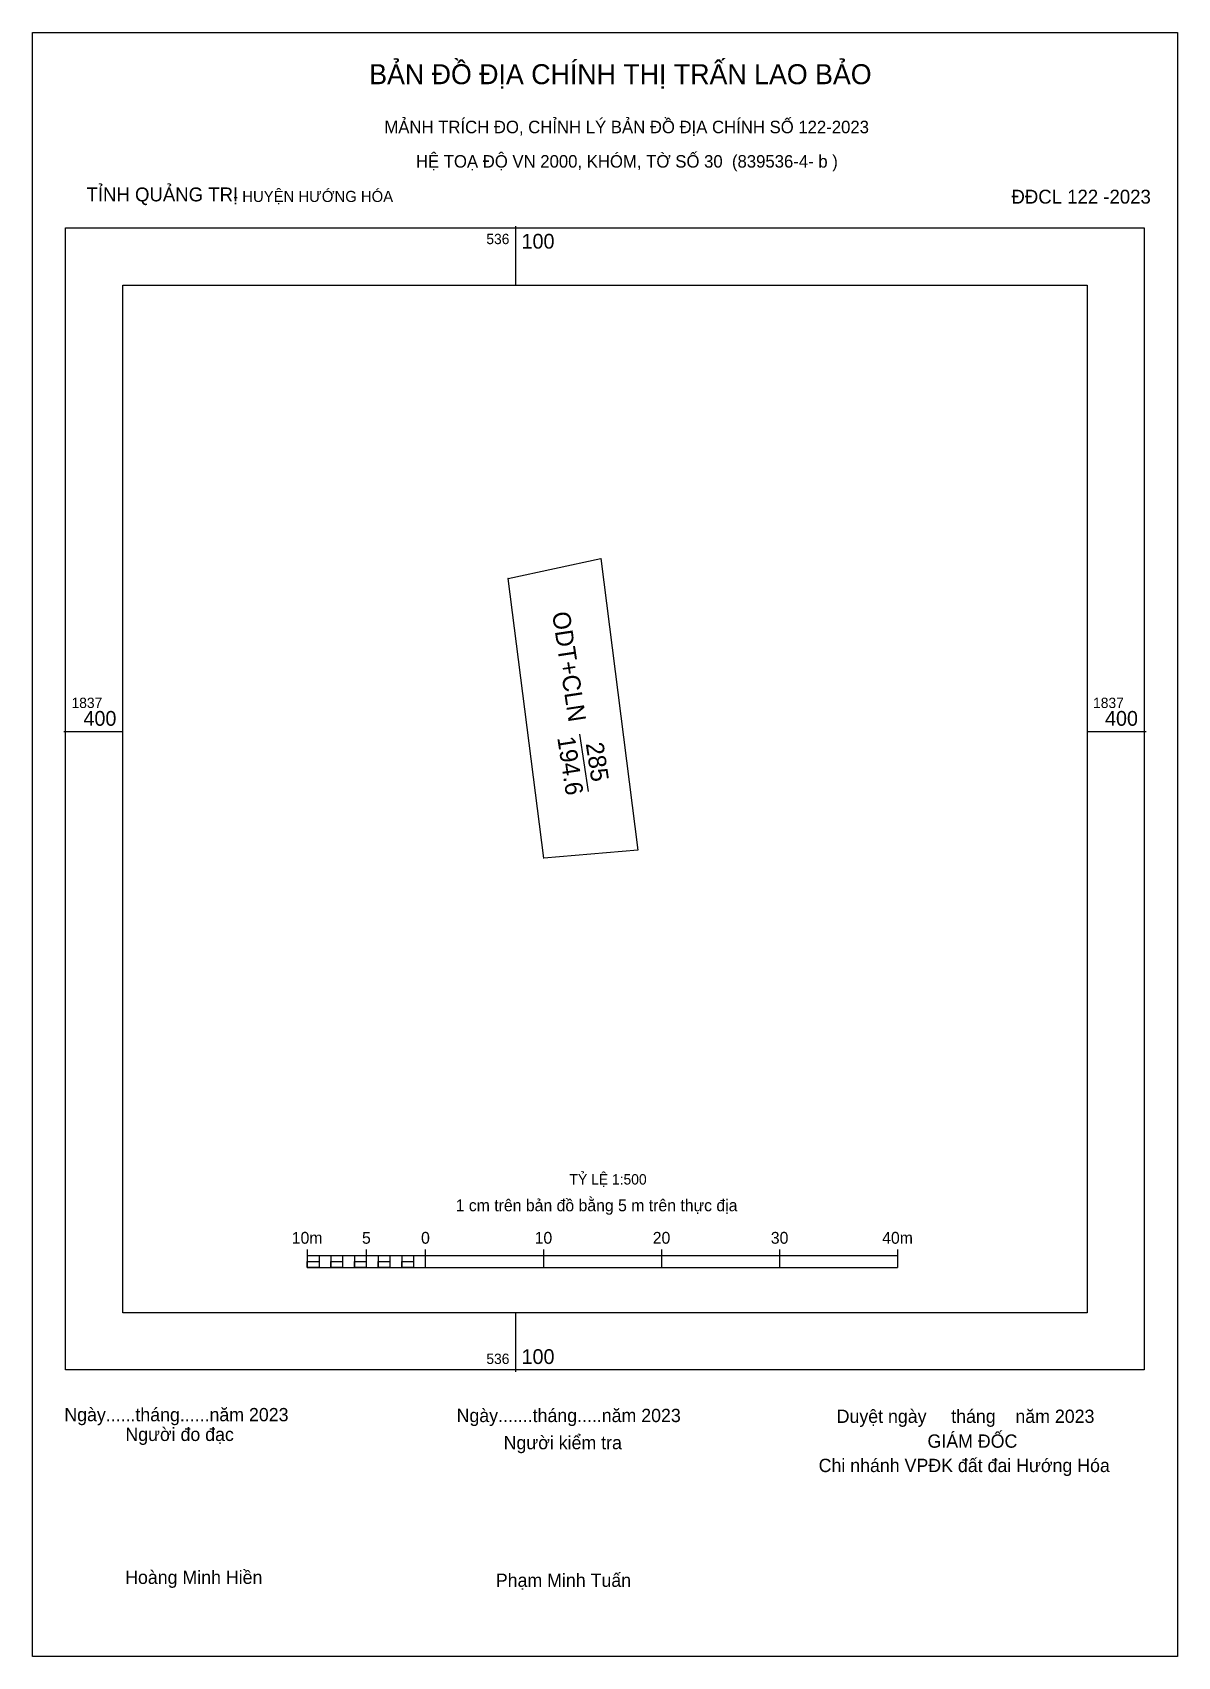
# Model space of a CAD drawing. Extents: x 536059 to 536156, y 1837322 to 1837459.
import ezdxf

# ---------------------------------------------------------------- set-up
doc = ezdxf.new("R2010")
doc.units = 0
for name, color, linetype in [('2025 - NGHIA TRANG', 7, 'Continuous'), ('2035 - GD DT', 7, 'Continuous'), ('D2', 7, 'Continuous'), ('giao thong 1 moi', 7, 'Continuous'), ('HT - CQ DT', 7, 'Continuous'), ('HT - TDTT DVO', 7, 'Continuous'), ('KHUNG500', 7, 'Continuous'), ('RANH QH', 7, 'Continuous')]:
    doc.layers.add(name, color=color, linetype=linetype)

msp = doc.modelspace()

# ---------------------------------------------------------------- linework, layer by layer
at = {"layer": '2025 - NGHIA TRANG'}
msp.add_lwpolyline([(536066.73, 1837437.8), (536148.4, 1837437.8), (536148.4, 1837350.81), (536066.73, 1837350.81)], close=True, dxfattribs=at)
at = {"layer": '2035 - GD DT'}
for p, q in [((536100, 1837442.8), (536100, 1837437.8)), ((536061.73, 1837400), (536066.73, 1837400)), ((536148.4, 1837400), (536153.4, 1837400)), ((536082.35, 1837356.15), (536082.35, 1837354.65)), ((536082.35, 1837355.65), (536132.35, 1837355.65)), ((536083.35, 1837355.65), (536083.35, 1837354.65)), ((536084.35, 1837355.65), (536084.35, 1837354.65)), ((536085.35, 1837355.65), (536085.35, 1837354.65)), ((536086.35, 1837355.65), (536086.35, 1837354.65)), ((536087.35, 1837356.15), (536087.35, 1837354.65)), ((536087.35, 1837355.65), (536087.35, 1837354.65)), ((536088.35, 1837355.65), (536088.35, 1837354.65)), ((536089.35, 1837355.65), (536089.35, 1837354.65)), ((536090.35, 1837355.65), (536090.35, 1837354.65)), ((536091.35, 1837355.65), (536091.35, 1837354.65)), ((536092.35, 1837356.15), (536092.35, 1837354.65)), ((536092.35, 1837355.65), (536092.35, 1837354.65)), ((536102.35, 1837356.15), (536102.35, 1837354.65)), ((536112.35, 1837356.15), (536112.35, 1837354.65)), ((536122.35, 1837356.15), (536122.35, 1837354.65)), ((536132.35, 1837356.15), (536132.35, 1837354.65)), ((536082.35, 1837354.65), (536132.35, 1837354.65)), ((536100, 1837350.81), (536100, 1837345.81))]:
    msp.add_line(p, q, dxfattribs=at)
for points in [[(536061.89, 1837442.64), (536153.24, 1837442.64), (536153.24, 1837345.97), (536061.89, 1837345.97)], [(536082.35, 1837355.15), (536083.35, 1837355.15), (536083.35, 1837354.65), (536082.35, 1837354.65)], [(536082.35, 1837355.15), (536083.35, 1837355.15), (536083.35, 1837354.65), (536082.35, 1837354.65)], [(536084.35, 1837355.15), (536085.35, 1837355.15), (536085.35, 1837354.65), (536084.35, 1837354.65)], [(536086.35, 1837355.15), (536087.35, 1837355.15), (536087.35, 1837354.65), (536086.35, 1837354.65)], [(536088.35, 1837355.15), (536089.35, 1837355.15), (536089.35, 1837354.65), (536088.35, 1837354.65)], [(536090.35, 1837355.15), (536091.35, 1837355.15), (536091.35, 1837354.65), (536090.35, 1837354.65)]]:
    msp.add_lwpolyline(points, close=True, dxfattribs=at)
at = {"layer": 'D2'}
msp.add_lwpolyline([(536059.08, 1837459.19), (536156.05, 1837459.19), (536156.05, 1837321.7), (536059.08, 1837321.7)], close=True, dxfattribs=at)
at = {"layer": 'giao thong 1 moi'}
for p, q in [((536107.2, 1837414.66), (536107.25, 1837414.67)), ((536099.38, 1837412.97), (536099.33, 1837412.96)), ((536102.39, 1837389.28), (536102.34, 1837389.28))]:
    msp.add_line(p, q, dxfattribs=at)
at = {"layer": 'HT - TDTT DVO'}
msp.add_lwpolyline([(536107.2, 1837414.66), (536110.36, 1837389.97), (536102.39, 1837389.28), (536099.38, 1837412.97)], close=True, dxfattribs=at)
at = {"layer": 'RANH QH'}
msp.add_line((536105.4, 1837399.78), (536106.14, 1837394.93), dxfattribs=at)

# ---------------------------------------------------------------- texts
at = {"layer": '2035 - GD DT'}
for s, height, p in [('536', 0.875, (536097.52, 1837441.27)), ('100', 1.25, (536100.5, 1837440.89)), ('1837', 0.875, (536062.39, 1837402)), ('1837', 0.875, (536148.9, 1837402)), ('400', 1.25, (536063.4, 1837400.5)), ('400', 1.25, (536149.91, 1837400.5)), ('1 cm trên bản đồ bằng 5 m trên thực địa', 1, (536094.92, 1837359.4)), ('10m', 1, (536081.04, 1837356.65)), ('5', 1, (536086.99, 1837356.65)), ('0', 1, (536091.99, 1837356.65)), ('10', 1, (536101.61, 1837356.65)), ('20', 1, (536111.61, 1837356.65)), ('30', 1, (536121.61, 1837356.65)), ('40m', 1, (536131.04, 1837356.65)), ('536', 0.875, (536097.52, 1837346.47)), ('100', 1.25, (536100.5, 1837346.47))]:
    msp.add_text(s, height=height, dxfattribs=at).set_placement(p)
at = {"layer": 'D2'}
for s, height, p in [('BẢN ĐỒ ĐỊA CHÍNH THỊ TRẤN LAO BẢO', 1.694, (536087.6, 1837454.81)), (' MẢNH TRÍCH ĐO, CHỈNH LÝ BẢN ĐỒ ĐỊA CHÍNH SỐ 122-2023', 1.058, (536088.49, 1837450.66)), ('TỈNH QUẢNG TRỊ', 1.176, (536063.66, 1837444.89)), (' - HUYỆN HƯỚNG HÓA', 0.9405, (536075.73, 1837444.84)), (' ĐĐCL 122 -2023', 1.176, (536141.55, 1837444.7)), ('Ngày......tháng......năm 2023', 1.125, (536061.78, 1837341.62)), ('Ngày.......tháng.....năm 2023', 1.125, (536095, 1837341.55)), ('  Duyệt ngày     tháng    năm 2023', 1.125, (536126.35, 1837341.48)), ('Người đo đạc', 1.125, (536066.95, 1837339.95)), ('Người kiểm tra', 1.125, (536098.98, 1837339.25)), ('GIÁM ĐỐC', 1.125, (536134.88, 1837339.38)), ('Chi nhánh VPĐK đất đai Hướng Hóa', 1.125, (536125.66, 1837337.32)), ('Hoàng Minh Hiền', 1.125, (536066.93, 1837327.85)), ('Phạm Minh Tuấn', 1.125, (536098.32, 1837327.6))]:
    msp.add_text(s, height=height, dxfattribs=at).set_placement(p)
at = {"layer": 'HT - CQ DT'}
for s, height, p in [(' HỆ TOẠ ĐỘ VN 2000, KHÓM, TỜ SỐ 30  (839536-4- b )', 1.058, (536091.16, 1837447.75)), ('TỶ LỆ 1:500', 0.879, (536104.56, 1837361.66))]:
    msp.add_text(s, height=height, dxfattribs=at).set_placement(p)
at = {"layer": 'KHUNG500'}
for s, p in [('ODT+CLN', (536103.08, 1837410.05)), ('194.6', (536103.52, 1837399.49)), ('285', (536105.93, 1837398.99))]:
    msp.add_text(s, height=1.5, rotation=278.652, dxfattribs=at).set_placement(p)

doc.saveas('drawing.dxf')
